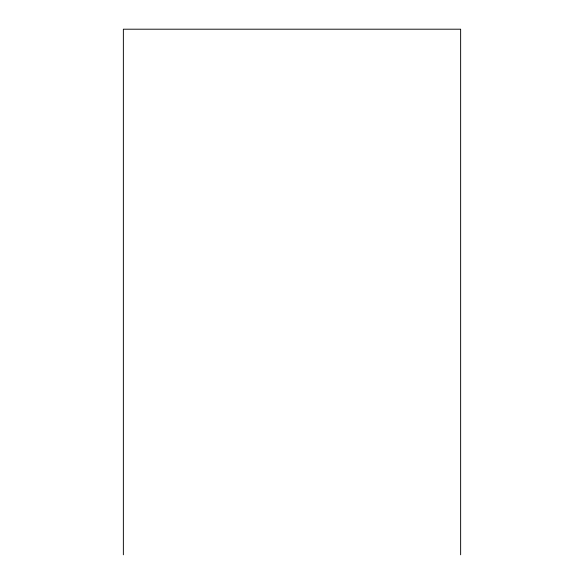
<?xml version="1.0" encoding="UTF-8"?>
<svg xmlns="http://www.w3.org/2000/svg" width="584" height="584" viewBox="0 0 584 584"><rect width="100%" height="100%" fill="white"/><g stroke="black" fill="none" stroke-linecap="round" stroke-linejoin="round"><path stroke-width="0.88" d="M460.637 554.8L460.637 29.2L123.363 29.2L123.363 554.8"/></g></svg>
